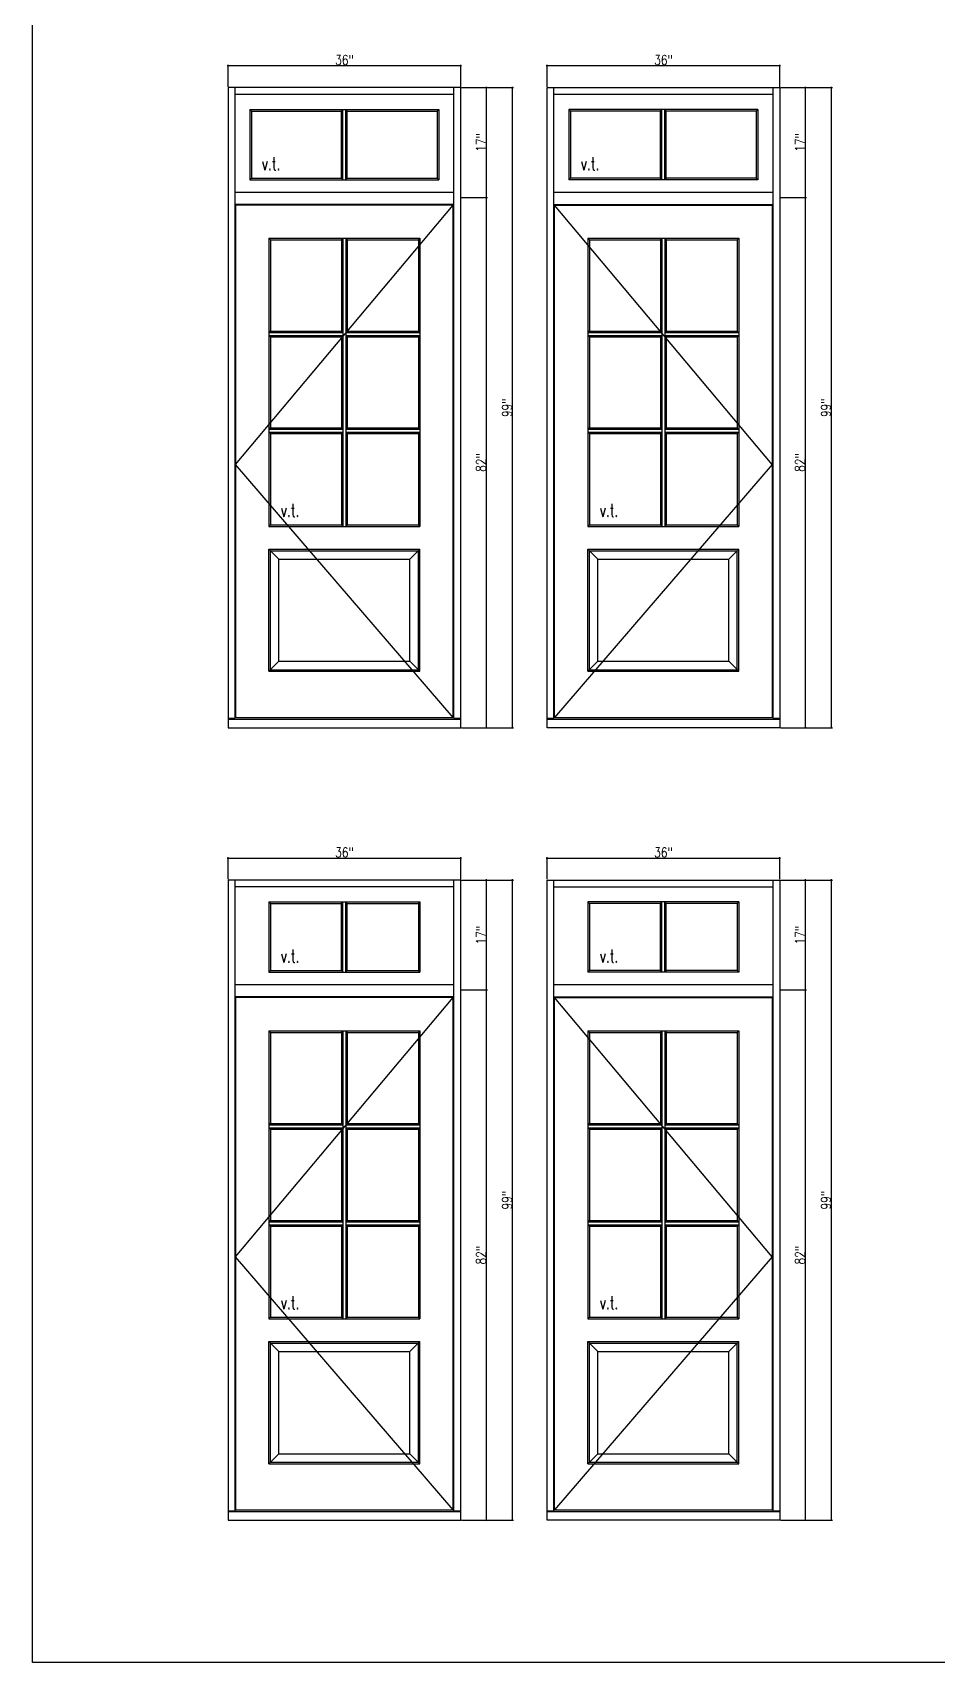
# Model space of a CAD drawing. Header units: inches. Extents: x 1985 to 11287, y 379 to 4336.
# Drawn here: x 7685.8 to 7825.8, y 3811.8 to 4063.9 of the extents above; entities that cross this region are included whole.
import ezdxf

# ---------------------------------------------------------------- set-up
doc = ezdxf.new("R2010")
doc.units = ezdxf.units.IN
doc.header["$MEASUREMENT"] = 0
doc.layers.get('0').update_dxf_attribs({"linetype": 'CONTINUOUS'})
doc.layers.get('Defpoints').update_dxf_attribs({"linetype": 'CONTINUOUS'})
for name, color, linetype in [('COTE1-1 99', 7, 'CONTINUOUS'), ('elevation 99', 7, 'CONTINUOUS'), ('opening side 99', 1, 'CONTINUOUS'), ('separation 99', 3, 'CONTINUOUS')]:
    doc.layers.add(name, color=color, linetype=linetype)
doc.styles.get("Standard").update_dxf_attribs({"font": 'txt.shx', "width": 0.8})
doc.dimstyles.new('Elevation', dxfattribs={"dimscale": 2, "dimtxt": 0.75, "dimasz": 0.0625, "dimexe": 0.0625, "dimexo": 0.0625, "dimgap": 0.0625, "dimtad": 1, "dimdec": 5, "dimzin": 0, "dimdsep": 46, "dimlunit": 5, "dimtxsty": 'Standard', "dimblk1": 'OBLIQUE', "dimblk2": 'OBLIQUE', "dimsah": 1, "dimcen": 2, "dimdle": 0.0625, "dimclrd": 1, "dimclre": 1, "dimadec": 1, "dimazin": 0, "dimtfac": 0.375, "dimtdec": 5, "dimtmove": 0, "dimatfit": 3, "dimldrblk": 'OBLIQUE', "dimfxl": 1, "dimfrac": 2, "dimtolj": 1, "dimtzin": 0, "dimarcsym": 0})

# ---------------------------------------------------------------- blocks, each defined once
blk = doc.blocks.new('_OBLIQUE')
at = {"color": 0, "linetype": 'ByBlock'}
blk.add_line((-0.5, -0.5), (0.5, 0.5), dxfattribs=at)
blk = doc.blocks.new('*D440')
at = {"layer": 'COTE1-1 99', "color": 1, "lineweight": -2, "transparency": 16777216}
for p, q in [((7765.24, 4058.8), (7801.49, 4058.8)), ((7765.37, 4055.52), (7765.37, 4058.92)), ((7801.37, 4055.52), (7801.37, 4058.92))]:
    blk.add_line(p, q, dxfattribs=at)
at = {"layer": 'Defpoints', "color": 0, "transparency": 16777216}
for p in [(7801.37, 4058.8), (7765.37, 4055.39), (7801.37, 4055.39)]:
    blk.add_point(p, dxfattribs=at)
at = {"layer": 'COTE1-1 99', "color": 1, "lineweight": -2, "transparency": 16777216, "xscale": 0.125, "yscale": 0.125, "zscale": 0.125, "rotation": 180}
blk.add_blockref('_OBLIQUE', (7765.37, 4058.8), dxfattribs=at)
at = {"layer": 'COTE1-1 99', "color": 1, "lineweight": -2, "transparency": 16777216, "xscale": 0.125, "yscale": 0.125, "zscale": 0.125}
blk.add_blockref('_OBLIQUE', (7801.37, 4058.8), dxfattribs=at)
at = {"layer": 'COTE1-1 99', "color": 0, "transparency": 16777216, "insert": (7783.37, 4059.67), "char_height": 1.5, "attachment_point": 5}
blk.add_mtext('\\A1;36"', dxfattribs=at)
blk = doc.blocks.new('*D441')
at = {"layer": 'COTE1-1 99', "color": 1, "lineweight": -2, "transparency": 16777216}
for p, q in [((7801.49, 4055.39), (7805.5, 4055.39)), ((7805.37, 4038.27), (7805.37, 4055.52)), ((7801.49, 4038.39), (7805.5, 4038.39))]:
    blk.add_line(p, q, dxfattribs=at)
at = {"layer": 'Defpoints', "color": 0, "transparency": 16777216}
for p in [(7801.37, 4055.39), (7805.37, 4055.39), (7801.37, 4038.39)]:
    blk.add_point(p, dxfattribs=at)
at = {"layer": 'COTE1-1 99', "color": 1, "lineweight": -2, "transparency": 16777216, "xscale": 0.125, "yscale": 0.125, "zscale": 0.125}
for p, rotation in [((7805.37, 4055.39), 90), ((7805.37, 4038.39), 270)]:
    blk.add_blockref('_OBLIQUE', p, dxfattribs=dict(at, rotation=rotation))
at = {"layer": 'COTE1-1 99', "color": 0, "transparency": 16777216, "insert": (7804.5, 4046.89), "char_height": 1.5, "attachment_point": 5, "rotation": 90}
blk.add_mtext('\\A1;17"', dxfattribs=at)
blk = doc.blocks.new('*D442')
at = {"layer": 'COTE1-1 99', "color": 1, "lineweight": -2, "transparency": 16777216}
for p, q in [((7805.37, 3956.27), (7805.37, 4038.52)), ((7801.49, 4038.39), (7805.5, 4038.39)), ((7801.49, 3956.39), (7805.5, 3956.39))]:
    blk.add_line(p, q, dxfattribs=at)
at = {"layer": 'Defpoints', "color": 0, "transparency": 16777216}
for p in [(7801.37, 4038.39), (7805.37, 4038.39), (7801.37, 3956.39)]:
    blk.add_point(p, dxfattribs=at)
at = {"layer": 'COTE1-1 99', "color": 1, "lineweight": -2, "transparency": 16777216, "xscale": 0.125, "yscale": 0.125, "zscale": 0.125}
for p, rotation in [((7805.37, 4038.39), 90), ((7805.37, 3956.39), 270)]:
    blk.add_blockref('_OBLIQUE', p, dxfattribs=dict(at, rotation=rotation))
at = {"layer": 'COTE1-1 99', "color": 0, "transparency": 16777216, "insert": (7804.5, 3997.39), "char_height": 1.5, "attachment_point": 5, "rotation": 90}
blk.add_mtext('\\A1;82"', dxfattribs=at)
blk = doc.blocks.new('*D427')
at = {"layer": 'COTE1-1 99', "color": 1, "lineweight": -2, "transparency": 16777216}
for p, q in [((7801.49, 4055.39), (7809.52, 4055.39)), ((7809.39, 3956.27), (7809.39, 4055.52)), ((7801.49, 3956.39), (7809.52, 3956.39))]:
    blk.add_line(p, q, dxfattribs=at)
at = {"layer": 'Defpoints', "color": 0, "transparency": 16777216}
for p in [(7801.37, 4055.39), (7809.39, 4055.39), (7801.37, 3956.39)]:
    blk.add_point(p, dxfattribs=at)
at = {"layer": 'COTE1-1 99', "color": 1, "lineweight": -2, "transparency": 16777216, "xscale": 0.125, "yscale": 0.125, "zscale": 0.125}
for p, rotation in [((7809.39, 4055.39), 90), ((7809.39, 3956.39), 270)]:
    blk.add_blockref('_OBLIQUE', p, dxfattribs=dict(at, rotation=rotation))
at = {"layer": 'COTE1-1 99', "color": 0, "transparency": 16777216, "insert": (7808.52, 4005.89), "char_height": 1.5, "attachment_point": 5, "rotation": 90}
blk.add_mtext('\\A1;99"', dxfattribs=at)
blk = doc.blocks.new('*D415')
at = {"layer": 'COTE1-1 99', "color": 1, "lineweight": -2, "transparency": 16777216}
for p, q in [((7715.88, 4058.8), (7752.13, 4058.8)), ((7716.01, 4055.52), (7716.01, 4058.92)), ((7752.01, 4055.52), (7752.01, 4058.92))]:
    blk.add_line(p, q, dxfattribs=at)
at = {"layer": 'Defpoints', "color": 0, "transparency": 16777216}
for p in [(7752.01, 4058.8), (7716.01, 4055.39), (7752.01, 4055.39)]:
    blk.add_point(p, dxfattribs=at)
at = {"layer": 'COTE1-1 99', "color": 1, "lineweight": -2, "transparency": 16777216, "xscale": 0.125, "yscale": 0.125, "zscale": 0.125, "rotation": 180}
blk.add_blockref('_OBLIQUE', (7716.01, 4058.8), dxfattribs=at)
at = {"layer": 'COTE1-1 99', "color": 1, "lineweight": -2, "transparency": 16777216, "xscale": 0.125, "yscale": 0.125, "zscale": 0.125}
blk.add_blockref('_OBLIQUE', (7752.01, 4058.8), dxfattribs=at)
at = {"layer": 'COTE1-1 99', "color": 0, "transparency": 16777216, "insert": (7734.01, 4059.67), "char_height": 1.5, "attachment_point": 5}
blk.add_mtext('\\A1;36"', dxfattribs=at)
blk = doc.blocks.new('*D416')
at = {"layer": 'COTE1-1 99', "color": 1, "lineweight": -2, "transparency": 16777216}
for p, q in [((7752.13, 4055.39), (7756.14, 4055.39)), ((7756.01, 4038.27), (7756.01, 4055.52)), ((7752.13, 4038.39), (7756.14, 4038.39))]:
    blk.add_line(p, q, dxfattribs=at)
at = {"layer": 'Defpoints', "color": 0, "transparency": 16777216}
for p in [(7752.01, 4055.39), (7756.01, 4055.39), (7752.01, 4038.39)]:
    blk.add_point(p, dxfattribs=at)
at = {"layer": 'COTE1-1 99', "color": 1, "lineweight": -2, "transparency": 16777216, "xscale": 0.125, "yscale": 0.125, "zscale": 0.125}
for p, rotation in [((7756.01, 4055.39), 90), ((7756.01, 4038.39), 270)]:
    blk.add_blockref('_OBLIQUE', p, dxfattribs=dict(at, rotation=rotation))
at = {"layer": 'COTE1-1 99', "color": 0, "transparency": 16777216, "insert": (7755.14, 4046.89), "char_height": 1.5, "attachment_point": 5, "rotation": 90}
blk.add_mtext('\\A1;17"', dxfattribs=at)
blk = doc.blocks.new('*D417')
at = {"layer": 'COTE1-1 99', "color": 1, "lineweight": -2, "transparency": 16777216}
for p, q in [((7756.01, 3956.27), (7756.01, 4038.52)), ((7752.13, 4038.39), (7756.14, 4038.39)), ((7752.13, 3956.39), (7756.14, 3956.39))]:
    blk.add_line(p, q, dxfattribs=at)
at = {"layer": 'Defpoints', "color": 0, "transparency": 16777216}
for p in [(7752.01, 4038.39), (7756.01, 4038.39), (7752.01, 3956.39)]:
    blk.add_point(p, dxfattribs=at)
at = {"layer": 'COTE1-1 99', "color": 1, "lineweight": -2, "transparency": 16777216, "xscale": 0.125, "yscale": 0.125, "zscale": 0.125}
for p, rotation in [((7756.01, 4038.39), 90), ((7756.01, 3956.39), 270)]:
    blk.add_blockref('_OBLIQUE', p, dxfattribs=dict(at, rotation=rotation))
at = {"layer": 'COTE1-1 99', "color": 0, "transparency": 16777216, "insert": (7755.14, 3997.39), "char_height": 1.5, "attachment_point": 5, "rotation": 90}
blk.add_mtext('\\A1;82"', dxfattribs=at)
blk = doc.blocks.new('*D418')
at = {"layer": 'COTE1-1 99', "color": 1, "lineweight": -2, "transparency": 16777216}
for p, q in [((7752.13, 4055.39), (7760.16, 4055.39)), ((7760.03, 3956.27), (7760.03, 4055.52)), ((7752.13, 3956.39), (7760.16, 3956.39))]:
    blk.add_line(p, q, dxfattribs=at)
at = {"layer": 'Defpoints', "color": 0, "transparency": 16777216}
for p in [(7752.01, 4055.39), (7760.03, 4055.39), (7752.01, 3956.39)]:
    blk.add_point(p, dxfattribs=at)
at = {"layer": 'COTE1-1 99', "color": 1, "lineweight": -2, "transparency": 16777216, "xscale": 0.125, "yscale": 0.125, "zscale": 0.125}
for p, rotation in [((7760.03, 4055.39), 90), ((7760.03, 3956.39), 270)]:
    blk.add_blockref('_OBLIQUE', p, dxfattribs=dict(at, rotation=rotation))
at = {"layer": 'COTE1-1 99', "color": 0, "transparency": 16777216, "insert": (7759.16, 4005.89), "char_height": 1.5, "attachment_point": 5, "rotation": 90}
blk.add_mtext('\\A1;99"', dxfattribs=at)
blk = doc.blocks.new('*D520')
at = {"layer": 'COTE1-1 99', "color": 1, "lineweight": -2, "transparency": 16777216}
for p, q in [((7765.24, 3936.23), (7801.49, 3936.23)), ((7765.37, 3932.95), (7765.37, 3936.35)), ((7801.37, 3932.95), (7801.37, 3936.35))]:
    blk.add_line(p, q, dxfattribs=at)
at = {"layer": 'Defpoints', "color": 0, "transparency": 16777216}
for p in [(7801.37, 3936.23), (7765.37, 3932.82), (7801.37, 3932.82)]:
    blk.add_point(p, dxfattribs=at)
at = {"layer": 'COTE1-1 99', "color": 1, "lineweight": -2, "transparency": 16777216, "xscale": 0.125, "yscale": 0.125, "zscale": 0.125, "rotation": 180}
blk.add_blockref('_OBLIQUE', (7765.37, 3936.23), dxfattribs=at)
at = {"layer": 'COTE1-1 99', "color": 1, "lineweight": -2, "transparency": 16777216, "xscale": 0.125, "yscale": 0.125, "zscale": 0.125}
blk.add_blockref('_OBLIQUE', (7801.37, 3936.23), dxfattribs=at)
at = {"layer": 'COTE1-1 99', "color": 0, "transparency": 16777216, "insert": (7783.37, 3937.1), "char_height": 1.5, "attachment_point": 5}
blk.add_mtext('\\A1;36"', dxfattribs=at)
blk = doc.blocks.new('*D521')
at = {"layer": 'COTE1-1 99', "color": 1, "lineweight": -2, "transparency": 16777216}
for p, q in [((7801.49, 3932.82), (7805.5, 3932.82)), ((7805.37, 3915.7), (7805.37, 3932.95)), ((7801.49, 3915.82), (7805.5, 3915.82))]:
    blk.add_line(p, q, dxfattribs=at)
at = {"layer": 'Defpoints', "color": 0, "transparency": 16777216}
for p in [(7801.37, 3932.82), (7805.37, 3932.82), (7801.37, 3915.82)]:
    blk.add_point(p, dxfattribs=at)
at = {"layer": 'COTE1-1 99', "color": 1, "lineweight": -2, "transparency": 16777216, "xscale": 0.125, "yscale": 0.125, "zscale": 0.125}
for p, rotation in [((7805.37, 3932.82), 90), ((7805.37, 3915.82), 270)]:
    blk.add_blockref('_OBLIQUE', p, dxfattribs=dict(at, rotation=rotation))
at = {"layer": 'COTE1-1 99', "color": 0, "transparency": 16777216, "insert": (7804.5, 3924.32), "char_height": 1.5, "attachment_point": 5, "rotation": 90}
blk.add_mtext('\\A1;17"', dxfattribs=at)
blk = doc.blocks.new('*D522')
at = {"layer": 'COTE1-1 99', "color": 1, "lineweight": -2, "transparency": 16777216}
for p, q in [((7801.49, 3915.82), (7805.5, 3915.82)), ((7805.37, 3833.7), (7805.37, 3915.95)), ((7801.49, 3833.82), (7805.5, 3833.82))]:
    blk.add_line(p, q, dxfattribs=at)
at = {"layer": 'Defpoints', "color": 0, "transparency": 16777216}
for p in [(7801.37, 3915.82), (7805.37, 3915.82), (7801.37, 3833.82)]:
    blk.add_point(p, dxfattribs=at)
at = {"layer": 'COTE1-1 99', "color": 1, "lineweight": -2, "transparency": 16777216, "xscale": 0.125, "yscale": 0.125, "zscale": 0.125}
for p, rotation in [((7805.37, 3915.82), 90), ((7805.37, 3833.82), 270)]:
    blk.add_blockref('_OBLIQUE', p, dxfattribs=dict(at, rotation=rotation))
at = {"layer": 'COTE1-1 99', "color": 0, "transparency": 16777216, "insert": (7804.5, 3874.82), "char_height": 1.5, "attachment_point": 5, "rotation": 90}
blk.add_mtext('\\A1;82"', dxfattribs=at)
blk = doc.blocks.new('*D507')
at = {"layer": 'COTE1-1 99', "color": 1, "lineweight": -2, "transparency": 16777216}
for p, q in [((7801.49, 3932.82), (7809.52, 3932.82)), ((7809.39, 3833.7), (7809.39, 3932.95)), ((7801.49, 3833.82), (7809.52, 3833.82))]:
    blk.add_line(p, q, dxfattribs=at)
at = {"layer": 'Defpoints', "color": 0, "transparency": 16777216}
for p in [(7801.37, 3932.82), (7809.39, 3932.82), (7801.37, 3833.82)]:
    blk.add_point(p, dxfattribs=at)
at = {"layer": 'COTE1-1 99', "color": 1, "lineweight": -2, "transparency": 16777216, "xscale": 0.125, "yscale": 0.125, "zscale": 0.125}
for p, rotation in [((7809.39, 3932.82), 90), ((7809.39, 3833.82), 270)]:
    blk.add_blockref('_OBLIQUE', p, dxfattribs=dict(at, rotation=rotation))
at = {"layer": 'COTE1-1 99', "color": 0, "transparency": 16777216, "insert": (7808.52, 3883.32), "char_height": 1.5, "attachment_point": 5, "rotation": 90}
blk.add_mtext('\\A1;99"', dxfattribs=at)
blk = doc.blocks.new('*D495')
at = {"layer": 'COTE1-1 99', "color": 1, "lineweight": -2, "transparency": 16777216}
for p, q in [((7715.88, 3936.23), (7752.13, 3936.23)), ((7716.01, 3932.95), (7716.01, 3936.35)), ((7752.01, 3932.95), (7752.01, 3936.35))]:
    blk.add_line(p, q, dxfattribs=at)
at = {"layer": 'Defpoints', "color": 0, "transparency": 16777216}
for p in [(7752.01, 3936.23), (7716.01, 3932.82), (7752.01, 3932.82)]:
    blk.add_point(p, dxfattribs=at)
at = {"layer": 'COTE1-1 99', "color": 1, "lineweight": -2, "transparency": 16777216, "xscale": 0.125, "yscale": 0.125, "zscale": 0.125, "rotation": 180}
blk.add_blockref('_OBLIQUE', (7716.01, 3936.23), dxfattribs=at)
at = {"layer": 'COTE1-1 99', "color": 1, "lineweight": -2, "transparency": 16777216, "xscale": 0.125, "yscale": 0.125, "zscale": 0.125}
blk.add_blockref('_OBLIQUE', (7752.01, 3936.23), dxfattribs=at)
at = {"layer": 'COTE1-1 99', "color": 0, "transparency": 16777216, "insert": (7734.01, 3937.1), "char_height": 1.5, "attachment_point": 5}
blk.add_mtext('\\A1;36"', dxfattribs=at)
blk = doc.blocks.new('*D496')
at = {"layer": 'COTE1-1 99', "color": 1, "lineweight": -2, "transparency": 16777216}
for p, q in [((7752.13, 3932.82), (7756.14, 3932.82)), ((7756.01, 3915.7), (7756.01, 3932.95)), ((7752.13, 3915.82), (7756.14, 3915.82))]:
    blk.add_line(p, q, dxfattribs=at)
at = {"layer": 'Defpoints', "color": 0, "transparency": 16777216}
for p in [(7752.01, 3932.82), (7756.01, 3932.82), (7752.01, 3915.82)]:
    blk.add_point(p, dxfattribs=at)
at = {"layer": 'COTE1-1 99', "color": 1, "lineweight": -2, "transparency": 16777216, "xscale": 0.125, "yscale": 0.125, "zscale": 0.125}
for p, rotation in [((7756.01, 3932.82), 90), ((7756.01, 3915.82), 270)]:
    blk.add_blockref('_OBLIQUE', p, dxfattribs=dict(at, rotation=rotation))
at = {"layer": 'COTE1-1 99', "color": 0, "transparency": 16777216, "insert": (7755.14, 3924.32), "char_height": 1.5, "attachment_point": 5, "rotation": 90}
blk.add_mtext('\\A1;17"', dxfattribs=at)
blk = doc.blocks.new('*D497')
at = {"layer": 'COTE1-1 99', "color": 1, "lineweight": -2, "transparency": 16777216}
for p, q in [((7752.13, 3915.82), (7756.14, 3915.82)), ((7756.01, 3833.7), (7756.01, 3915.95)), ((7752.13, 3833.82), (7756.14, 3833.82))]:
    blk.add_line(p, q, dxfattribs=at)
at = {"layer": 'Defpoints', "color": 0, "transparency": 16777216}
for p in [(7752.01, 3915.82), (7756.01, 3915.82), (7752.01, 3833.82)]:
    blk.add_point(p, dxfattribs=at)
at = {"layer": 'COTE1-1 99', "color": 1, "lineweight": -2, "transparency": 16777216, "xscale": 0.125, "yscale": 0.125, "zscale": 0.125}
for p, rotation in [((7756.01, 3915.82), 90), ((7756.01, 3833.82), 270)]:
    blk.add_blockref('_OBLIQUE', p, dxfattribs=dict(at, rotation=rotation))
at = {"layer": 'COTE1-1 99', "color": 0, "transparency": 16777216, "insert": (7755.14, 3874.82), "char_height": 1.5, "attachment_point": 5, "rotation": 90}
blk.add_mtext('\\A1;82"', dxfattribs=at)
blk = doc.blocks.new('*D498')
at = {"layer": 'COTE1-1 99', "color": 1, "lineweight": -2, "transparency": 16777216}
for p, q in [((7752.13, 3932.82), (7760.16, 3932.82)), ((7760.03, 3833.7), (7760.03, 3932.95)), ((7752.13, 3833.82), (7760.16, 3833.82))]:
    blk.add_line(p, q, dxfattribs=at)
at = {"layer": 'Defpoints', "color": 0, "transparency": 16777216}
for p in [(7752.01, 3932.82), (7760.03, 3932.82), (7752.01, 3833.82)]:
    blk.add_point(p, dxfattribs=at)
at = {"layer": 'COTE1-1 99', "color": 1, "lineweight": -2, "transparency": 16777216, "xscale": 0.125, "yscale": 0.125, "zscale": 0.125}
for p, rotation in [((7760.03, 3932.82), 90), ((7760.03, 3833.82), 270)]:
    blk.add_blockref('_OBLIQUE', p, dxfattribs=dict(at, rotation=rotation))
at = {"layer": 'COTE1-1 99', "color": 0, "transparency": 16777216, "insert": (7759.16, 3883.32), "char_height": 1.5, "attachment_point": 5, "rotation": 90}
blk.add_mtext('\\A1;99"', dxfattribs=at)

msp = doc.modelspace()

# ---------------------------------------------------------------- linework, layer by layer
at = {"layer": 'elevation 99'}
for p, q in [((7716.009032, 4055.391934), (7716.009032, 3956.391934)), ((7752.009032, 4055.391934), (7716.009032, 4055.391934)), ((7717.071532, 4055.391934), (7717.071532, 3957.851463)), ((7750.946532, 4054.329434), (7717.071532, 4054.329434)), ((7750.946532, 3957.851463), (7750.946532, 4055.391934)), ((7752.009032, 3956.391934), (7752.009032, 4055.391934)), ((7765.367789, 3956.391934), (7765.367789, 4055.391934)), ((7765.367789, 4055.391934), (7801.367789, 4055.391934)), ((7766.430289, 3957.851463), (7766.430289, 4055.391934)), ((7800.305289, 4054.329434), (7766.430289, 4054.329434)), ((7800.305289, 4055.391934), (7800.305289, 3957.851463)), ((7801.367789, 4055.391934), (7801.367789, 3956.391934)), ((7719.392919, 4052.007983), (7730.645945, 4052.007983)), ((7719.392919, 4052.007983), (7719.392919, 4041.150858)), ((7719.633991, 4051.766912), (7719.392919, 4052.007983)), ((7719.633991, 4051.766912), (7733.571582, 4051.766912)), ((7719.633991, 4051.766912), (7719.633991, 4041.391929)), ((7730.645945, 4052.007983), (7737.767919, 4052.007983)), ((7733.571582, 4051.766912), (7733.775782, 4052.007983)), ((7733.571582, 4041.391929), (7733.571582, 4051.766912)), ((7733.775782, 4041.150858), (7733.775782, 4052.007983)), ((7734.446582, 4051.766912), (7734.242382, 4052.007983)), ((7734.242382, 4041.150858), (7734.242382, 4052.007983)), ((7734.446582, 4051.766912), (7738.008991, 4051.766912)), ((7734.446582, 4041.391929), (7734.446582, 4051.766912)), ((7737.767919, 4052.007983), (7748.625145, 4052.007983)), ((7738.008991, 4051.766912), (7748.384074, 4051.766912)), ((7748.384074, 4051.766912), (7748.625145, 4052.007983)), ((7748.384074, 4051.766912), (7748.384074, 4041.391929)), ((7748.625145, 4052.007983), (7748.625145, 4041.150858)), ((7768.992748, 4051.766912), (7768.751676, 4052.007983)), ((7779.608902, 4052.007983), (7768.751676, 4052.007983)), ((7768.751676, 4052.007983), (7768.751676, 4041.150858)), ((7779.367831, 4051.766912), (7768.992748, 4051.766912)), ((7768.992748, 4051.766912), (7768.992748, 4041.391929)), ((7782.930239, 4051.766912), (7779.367831, 4051.766912)), ((7786.730876, 4052.007983), (7779.608902, 4052.007983)), ((7782.930239, 4051.766912), (7783.134439, 4052.007983)), ((7782.930239, 4041.391929), (7782.930239, 4051.766912)), ((7783.134439, 4041.150858), (7783.134439, 4052.007983)), ((7783.601039, 4041.150858), (7783.601039, 4052.007983)), ((7783.805239, 4051.766912), (7783.601039, 4052.007983)), ((7797.742831, 4051.766912), (7783.805239, 4051.766912)), ((7783.805239, 4041.391929), (7783.805239, 4051.766912)), ((7797.983902, 4052.007983), (7786.730876, 4052.007983)), ((7797.742831, 4051.766912), (7797.983902, 4052.007983)), ((7797.742831, 4051.766912), (7797.742831, 4041.391929)), ((7797.983902, 4052.007983), (7797.983902, 4041.150858)), ((7719.633991, 4041.391929), (7719.392919, 4041.150858)), ((7719.392919, 4041.150858), (7730.645945, 4041.150858)), ((7719.633991, 4041.391929), (7733.571582, 4041.391929)), ((7730.645945, 4041.150858), (7737.767919, 4041.150858)), ((7733.571582, 4041.391929), (7733.775782, 4041.150858)), ((7734.242382, 4041.150858), (7734.446582, 4041.391929)), ((7734.446582, 4041.391929), (7738.008991, 4041.391929)), ((7737.767919, 4041.150858), (7748.625145, 4041.150858)), ((7738.008991, 4041.391929), (7748.384074, 4041.391929)), ((7748.384074, 4041.391929), (7748.625145, 4041.150858)), ((7768.992748, 4041.391929), (7768.751676, 4041.150858)), ((7779.608902, 4041.150858), (7768.751676, 4041.150858)), ((7779.367831, 4041.391929), (7768.992748, 4041.391929)), ((7782.930239, 4041.391929), (7779.367831, 4041.391929)), ((7786.730876, 4041.150858), (7779.608902, 4041.150858)), ((7783.134439, 4041.150858), (7782.930239, 4041.391929)), ((7783.805239, 4041.391929), (7783.601039, 4041.150858)), ((7797.742831, 4041.391929), (7783.805239, 4041.391929)), ((7797.983902, 4041.150858), (7786.730876, 4041.150858)), ((7797.742831, 4041.391929), (7797.983902, 4041.150858)), ((7717.071532, 4039.226471), (7750.946532, 4039.226471)), ((7766.430289, 4039.226471), (7800.305289, 4039.226471)), ((7750.946532, 4037.329434), (7717.071532, 4037.329434)), ((7717.165282, 4037.235684), (7717.165282, 3957.982405)), ((7750.852782, 4037.235684), (7717.165282, 4037.235684)), ((7750.852782, 3957.982405), (7750.852782, 4037.235684)), ((7766.430289, 4037.329434), (7800.305289, 4037.329434)), ((7766.524039, 3957.982405), (7766.524039, 4037.235684)), ((7766.524039, 4037.235684), (7800.211539, 4037.235684)), ((7800.211539, 4037.235684), (7800.211539, 3957.982405)), ((7722.571517, 4031.829385), (7722.330446, 4032.097257)), ((7722.330446, 4032.097257), (7745.687619, 4032.097257)), ((7722.330446, 4032.097257), (7722.330446, 3987.530262)), ((7722.571517, 4031.829385), (7733.571532, 4031.829385)), ((7722.571517, 4031.829385), (7722.571517, 4017.725885)), ((7733.571532, 4031.829385), (7733.775732, 4032.097257)), ((7733.571532, 4031.829385), (7733.571532, 4017.725885)), ((7733.775732, 4032.097257), (7733.775732, 3987.530262)), ((7734.242332, 4032.097257), (7734.446532, 4031.829385)), ((7734.242332, 4032.097257), (7734.242332, 3987.530262)), ((7734.446532, 4031.829385), (7745.446547, 4031.829385)), ((7734.446532, 4031.829385), (7734.446532, 4017.725885)), ((7745.446547, 4031.829385), (7745.687619, 4032.097257)), ((7745.446547, 4031.829385), (7745.446547, 4017.725885)), ((7745.687619, 4032.097257), (7745.687619, 3987.530262)), ((7771.930274, 4031.829385), (7771.689203, 4032.097257)), ((7771.689203, 4032.097257), (7795.046376, 4032.097257)), ((7771.689203, 4032.097257), (7771.689203, 3987.530262)), ((7771.930274, 4031.829385), (7782.930289, 4031.829385)), ((7771.930274, 4031.829385), (7771.930274, 4017.725885)), ((7782.930289, 4031.829385), (7783.134489, 4032.097257)), ((7782.930289, 4031.829385), (7782.930289, 4017.725885)), ((7783.134489, 4032.097257), (7783.134489, 3987.530262)), ((7783.601089, 4032.097257), (7783.805289, 4031.829385)), ((7783.601089, 4032.097257), (7783.601089, 3987.530262)), ((7783.805289, 4031.829385), (7794.805304, 4031.829385)), ((7783.805289, 4031.829385), (7783.805289, 4017.725885)), ((7794.805304, 4031.829385), (7795.046376, 4032.097257)), ((7794.805304, 4031.829385), (7794.805304, 4017.725885)), ((7795.046376, 4032.097257), (7795.046376, 3987.530262)), ((7722.571517, 4017.725885), (7722.330446, 4017.521685)), ((7722.330446, 4017.521685), (7733.775732, 4017.521685)), ((7722.571517, 4016.850885), (7722.330446, 4017.055085)), ((7722.330446, 4017.055085), (7733.775732, 4017.055085)), ((7722.571517, 4017.725885), (7733.571532, 4017.725885)), ((7722.571517, 4016.850885), (7722.571517, 4002.747385)), ((7722.571517, 4016.850885), (7733.571532, 4016.850885)), ((7733.571532, 4017.725885), (7733.775732, 4017.521685)), ((7733.571532, 4016.850885), (7733.775732, 4017.055085)), ((7733.571532, 4016.850885), (7733.571532, 4002.747385)), ((7734.446532, 4017.725885), (7734.242332, 4017.521685)), ((7734.242332, 4017.521685), (7745.687619, 4017.521685)), ((7734.242332, 4017.055085), (7745.687619, 4017.055085)), ((7734.446532, 4016.850885), (7734.242332, 4017.055085)), ((7734.446532, 4017.725885), (7745.446547, 4017.725885)), ((7734.446532, 4016.850885), (7734.446532, 4002.747385)), ((7734.446532, 4016.850885), (7745.446547, 4016.850885)), ((7745.446547, 4017.725885), (7745.687619, 4017.521685)), ((7745.446547, 4016.850885), (7745.687619, 4017.055085)), ((7745.446547, 4016.850885), (7745.446547, 4002.747385)), ((7771.930274, 4017.725885), (7771.689203, 4017.521685)), ((7771.689203, 4017.521685), (7783.134489, 4017.521685)), ((7771.930274, 4016.850885), (7771.689203, 4017.055085)), ((7771.689203, 4017.055085), (7783.134489, 4017.055085)), ((7771.930274, 4017.725885), (7782.930289, 4017.725885)), ((7771.930274, 4016.850885), (7771.930274, 4002.747385)), ((7771.930274, 4016.850885), (7782.930289, 4016.850885)), ((7782.930289, 4017.725885), (7783.134489, 4017.521685)), ((7782.930289, 4016.850885), (7783.134489, 4017.055085)), ((7782.930289, 4016.850885), (7782.930289, 4002.747385)), ((7783.805289, 4017.725885), (7783.601089, 4017.521685)), ((7783.601089, 4017.521685), (7795.046376, 4017.521685)), ((7783.601089, 4017.055085), (7795.046376, 4017.055085)), ((7783.805289, 4016.850885), (7783.601089, 4017.055085)), ((7783.805289, 4017.725885), (7794.805304, 4017.725885)), ((7783.805289, 4016.850885), (7783.805289, 4002.747385)), ((7783.805289, 4016.850885), (7794.805304, 4016.850885)), ((7794.805304, 4017.725885), (7795.046376, 4017.521685)), ((7794.805304, 4016.850885), (7795.046376, 4017.055085)), ((7794.805304, 4016.850885), (7794.805304, 4002.747385)), ((7722.571517, 4002.747385), (7722.330446, 4002.543185)), ((7722.330446, 4002.543185), (7733.775732, 4002.543185)), ((7722.330446, 4002.081034), (7733.775732, 4002.081034)), ((7722.571517, 4002.747385), (7733.571532, 4002.747385)), ((7722.571517, 4001.876834), (7722.571517, 3987.771334)), ((7722.571517, 4001.876834), (7733.571532, 4001.876834)), ((7733.571532, 4001.876834), (7733.571532, 3987.771334)), ((7734.242332, 4002.543185), (7745.687619, 4002.543185)), ((7734.242332, 4002.081034), (7745.687619, 4002.081034)), ((7734.446532, 4002.747385), (7745.446547, 4002.747385)), ((7734.446532, 4001.876834), (7745.446547, 4001.876834)), ((7734.446532, 4001.876834), (7734.446532, 3987.771334)), ((7745.446547, 4002.747385), (7745.687619, 4002.543185)), ((7745.446547, 4001.876834), (7745.687619, 4002.081034)), ((7745.446547, 4001.876834), (7745.446547, 3987.771334)), ((7771.930274, 4002.747385), (7771.689203, 4002.543185)), ((7771.689203, 4002.543185), (7783.134489, 4002.543185)), ((7771.689203, 4002.081034), (7783.134489, 4002.081034)), ((7771.930274, 4002.747385), (7782.930289, 4002.747385)), ((7771.930274, 4001.876834), (7771.930274, 3987.771334)), ((7771.930274, 4001.876834), (7782.930289, 4001.876834)), ((7782.930289, 4001.876834), (7782.930289, 3987.771334)), ((7783.601089, 4002.543185), (7795.046376, 4002.543185)), ((7783.601089, 4002.081034), (7795.046376, 4002.081034)), ((7783.805289, 4002.747385), (7794.805304, 4002.747385)), ((7783.805289, 4001.876834), (7794.805304, 4001.876834)), ((7783.805289, 4001.876834), (7783.805289, 3987.771334)), ((7794.805304, 4002.747385), (7795.046376, 4002.543185)), ((7794.805304, 4001.876834), (7795.046376, 4002.081034)), ((7794.805304, 4001.876834), (7794.805304, 3987.771334)), ((7722.330446, 3987.530262), (7722.571517, 3987.771334)), ((7722.330446, 3987.530262), (7745.687619, 3987.530262)), ((7722.571517, 3987.771334), (7733.571532, 3987.771334)), ((7733.571532, 3987.771334), (7733.775732, 3987.530262)), ((7734.446532, 3987.771334), (7734.242332, 3987.530262)), ((7734.446532, 3987.771334), (7745.446547, 3987.771334)), ((7745.687619, 3987.530262), (7745.446547, 3987.771334)), ((7771.689203, 3987.530262), (7771.930274, 3987.771334)), ((7771.689203, 3987.530262), (7795.046376, 3987.530262)), ((7771.930274, 3987.771334), (7782.930289, 3987.771334)), ((7782.930289, 3987.771334), (7783.134489, 3987.530262)), ((7783.805289, 3987.771334), (7783.601089, 3987.530262)), ((7783.805289, 3987.771334), (7794.805304, 3987.771334)), ((7795.046376, 3987.530262), (7794.805304, 3987.771334)), ((7722.330387, 3984.012405), (7745.687663, 3984.012405)), ((7722.330387, 3965.110348), (7722.330387, 3984.012405)), ((7723.883958, 3982.458784), (7722.330387, 3984.012405)), ((7722.571458, 3983.771284), (7745.446591, 3983.771284)), ((7722.571458, 3965.351419), (7722.571458, 3983.771284)), ((7745.687663, 3984.012405), (7744.134091, 3982.458784)), ((7745.446591, 3965.351419), (7745.446591, 3983.771284)), ((7745.687663, 3965.110348), (7745.687663, 3984.012405)), ((7771.689144, 3984.012405), (7795.04642, 3984.012405)), ((7771.689144, 3965.110348), (7771.689144, 3984.012405)), ((7773.242715, 3982.458784), (7771.689144, 3984.012405)), ((7771.930215, 3983.771284), (7794.805348, 3983.771284)), ((7771.930215, 3965.351419), (7771.930215, 3983.771284)), ((7795.04642, 3984.012405), (7793.492848, 3982.458784)), ((7794.805348, 3965.351419), (7794.805348, 3983.771284)), ((7795.04642, 3965.110348), (7795.04642, 3984.012405)), ((7723.883958, 3982.458784), (7744.134091, 3982.458784)), ((7723.883958, 3966.663919), (7723.883958, 3982.458784)), ((7744.134091, 3966.663919), (7744.134091, 3982.458784)), ((7773.242715, 3982.458784), (7793.492848, 3982.458784)), ((7773.242715, 3966.663919), (7773.242715, 3982.458784)), ((7793.492848, 3966.663919), (7793.492848, 3982.458784)), ((7722.330387, 3965.110348), (7723.883958, 3966.663919)), ((7723.883958, 3966.663919), (7744.134091, 3966.663919)), ((7745.687663, 3965.110348), (7744.134091, 3966.663919)), ((7771.689144, 3965.110348), (7773.242715, 3966.663919)), ((7773.242715, 3966.663919), (7793.492848, 3966.663919)), ((7795.04642, 3965.110348), (7793.492848, 3966.663919)), ((7722.330387, 3965.110348), (7745.687663, 3965.110348)), ((7722.571458, 3965.351419), (7745.446591, 3965.351419)), ((7771.689144, 3965.110348), (7795.04642, 3965.110348)), ((7771.930215, 3965.351419), (7794.805348, 3965.351419)), ((7716.009032, 3957.851463), (7717.071532, 3957.851463)), ((7717.165282, 3957.982405), (7750.852782, 3957.982405)), ((7750.946532, 3957.851463), (7752.009032, 3957.851463)), ((7765.367789, 3957.851463), (7766.430289, 3957.851463)), ((7766.524039, 3957.982405), (7800.211539, 3957.982405)), ((7800.305289, 3957.851463), (7801.367789, 3957.851463)), ((7716.009032, 3957.735634), (7752.009032, 3957.735634)), ((7716.009032, 3956.391934), (7752.009032, 3956.391934)), ((7716.009032, 3956.391934), (7750.384032, 3956.391934)), ((7716.009032, 3956.391934), (7743.884032, 3956.391934)), ((7716.009032, 3956.391934), (7752.009032, 3956.391934)), ((7716.009032, 3956.391934), (7750.384032, 3956.391934)), ((7716.009032, 3956.391934), (7743.884032, 3956.391934)), ((7716.009032, 3956.391934), (7752.009032, 3956.391934)), ((7716.009032, 3956.391934), (7750.384032, 3956.391934)), ((7716.009032, 3956.391934), (7743.884032, 3956.391934)), ((7716.009032, 3956.391934), (7752.009032, 3956.391934)), ((7716.009032, 3956.391934), (7750.384032, 3956.391934)), ((7716.009032, 3956.391934), (7743.884032, 3956.391934)), ((7765.367789, 3957.735634), (7801.367789, 3957.735634)), ((7801.367789, 3956.391934), (7765.367789, 3956.391934)), ((7801.367789, 3956.391934), (7765.367789, 3956.391934)), ((7801.367789, 3956.391934), (7765.367789, 3956.391934)), ((7801.367789, 3956.391934), (7766.992789, 3956.391934)), ((7801.367789, 3956.391934), (7766.992789, 3956.391934)), ((7801.367789, 3956.391934), (7766.992789, 3956.391934)), ((7801.367789, 3956.391934), (7773.492789, 3956.391934)), ((7801.367789, 3956.391934), (7773.492789, 3956.391934)), ((7801.367789, 3956.391934), (7773.492789, 3956.391934)), ((7716.009032, 3932.821778), (7716.009032, 3833.821778)), ((7752.009032, 3932.821778), (7716.009032, 3932.821778)), ((7717.071532, 3932.821778), (7717.071532, 3835.281307)), ((7750.946532, 3835.281307), (7750.946532, 3932.821778)), ((7752.009032, 3833.821778), (7752.009032, 3932.821778)), ((7765.367789, 3833.821778), (7765.367789, 3932.821778)), ((7765.367789, 3932.821778), (7801.367789, 3932.821778)), ((7766.430289, 3835.281307), (7766.430289, 3932.821778)), ((7800.305289, 3932.821778), (7800.305289, 3835.281307)), ((7801.367789, 3932.821778), (7801.367789, 3833.821778)), ((7750.946532, 3931.759278), (7717.071532, 3931.759278)), ((7766.430289, 3931.759278), (7800.305289, 3931.759278)), ((7722.331346, 3929.437827), (7722.331346, 3918.580702)), ((7722.331346, 3929.437827), (7745.686719, 3929.437827)), ((7722.331346, 3929.437827), (7722.572417, 3929.196756)), ((7722.572417, 3929.196756), (7722.572417, 3918.821773)), ((7722.572417, 3929.196756), (7733.571532, 3929.196756)), ((7733.571532, 3929.196756), (7733.775732, 3929.437827)), ((7733.571532, 3918.821773), (7733.571532, 3929.196756)), ((7733.775732, 3918.580702), (7733.775732, 3929.437827)), ((7734.242332, 3918.580702), (7734.242332, 3929.437827)), ((7734.446532, 3929.196756), (7734.242332, 3929.437827)), ((7734.446532, 3918.821773), (7734.446532, 3929.196756)), ((7734.446532, 3929.196756), (7745.445647, 3929.196756)), ((7745.445647, 3929.196756), (7745.686719, 3929.437827)), ((7745.445647, 3929.196756), (7745.445647, 3918.821773)), ((7745.686719, 3929.437827), (7745.686719, 3918.580702)), ((7795.045476, 3929.437827), (7771.690103, 3929.437827)), ((7771.690103, 3929.437827), (7771.690103, 3918.580702)), ((7771.690103, 3929.437827), (7771.931174, 3929.196756)), ((7782.930289, 3929.196756), (7771.931174, 3929.196756)), ((7771.931174, 3929.196756), (7771.931174, 3918.821773)), ((7782.930289, 3929.196756), (7783.134489, 3929.437827)), ((7782.930289, 3918.821773), (7782.930289, 3929.196756)), ((7783.134489, 3918.580702), (7783.134489, 3929.437827)), ((7783.805289, 3929.196756), (7783.601089, 3929.437827)), ((7783.601089, 3918.580702), (7783.601089, 3929.437827)), ((7783.805289, 3918.821773), (7783.805289, 3929.196756)), ((7794.804404, 3929.196756), (7783.805289, 3929.196756)), ((7794.804404, 3929.196756), (7795.045476, 3929.437827)), ((7794.804404, 3929.196756), (7794.804404, 3918.821773)), ((7795.045476, 3929.437827), (7795.045476, 3918.580702)), ((7722.331346, 3918.580702), (7722.572417, 3918.821773)), ((7722.331346, 3918.580702), (7745.686719, 3918.580702)), ((7722.56594, 3918.821773), (7733.571532, 3918.821773)), ((7733.571532, 3918.821773), (7733.775732, 3918.580702)), ((7734.242332, 3918.580702), (7734.446532, 3918.821773)), ((7734.446532, 3918.821773), (7745.445647, 3918.821773)), ((7745.686719, 3918.580702), (7745.445647, 3918.821773)), ((7771.690103, 3918.580702), (7771.931174, 3918.821773)), ((7795.045476, 3918.580702), (7771.690103, 3918.580702)), ((7782.930289, 3918.821773), (7771.931174, 3918.821773)), ((7783.134489, 3918.580702), (7782.930289, 3918.821773)), ((7783.805289, 3918.821773), (7783.601089, 3918.580702)), ((7794.810881, 3918.821773), (7783.805289, 3918.821773)), ((7795.045476, 3918.580702), (7794.804404, 3918.821773)), ((7717.071532, 3916.656315), (7750.946532, 3916.656315)), ((7766.430289, 3916.656315), (7800.305289, 3916.656315)), ((7750.946532, 3914.759278), (7717.071532, 3914.759278)), ((7717.165282, 3914.665528), (7717.165282, 3835.412249)), ((7750.852782, 3914.665528), (7717.165282, 3914.665528)), ((7750.852782, 3835.412249), (7750.852782, 3914.665528)), ((7766.430289, 3914.759278), (7800.305289, 3914.759278)), ((7766.524039, 3835.412249), (7766.524039, 3914.665528)), ((7766.524039, 3914.665528), (7800.211539, 3914.665528)), ((7800.211539, 3914.665528), (7800.211539, 3835.412249)), ((7722.571517, 3909.259229), (7722.330446, 3909.527101)), ((7722.330446, 3909.527101), (7745.687619, 3909.527101)), ((7722.330446, 3909.527101), (7722.330446, 3864.960106)), ((7722.571517, 3909.259229), (7733.571532, 3909.259229)), ((7722.571517, 3909.259229), (7722.571517, 3895.155729)), ((7733.571532, 3909.259229), (7733.775732, 3909.527101)), ((7733.571532, 3909.259229), (7733.571532, 3895.155729)), ((7733.775732, 3909.527101), (7733.775732, 3864.960106)), ((7734.242332, 3909.527101), (7734.446532, 3909.259229)), ((7734.242332, 3909.527101), (7734.242332, 3864.960106)), ((7734.446532, 3909.259229), (7745.446547, 3909.259229)), ((7734.446532, 3909.259229), (7734.446532, 3895.155729)), ((7745.446547, 3909.259229), (7745.687619, 3909.527101)), ((7745.446547, 3909.259229), (7745.446547, 3895.155729)), ((7745.687619, 3909.527101), (7745.687619, 3864.960106)), ((7771.930274, 3909.259229), (7771.689203, 3909.527101)), ((7771.689203, 3909.527101), (7795.046376, 3909.527101)), ((7771.689203, 3909.527101), (7771.689203, 3864.960106)), ((7771.930274, 3909.259229), (7782.930289, 3909.259229)), ((7771.930274, 3909.259229), (7771.930274, 3895.155729)), ((7782.930289, 3909.259229), (7783.134489, 3909.527101)), ((7782.930289, 3909.259229), (7782.930289, 3895.155729)), ((7783.134489, 3909.527101), (7783.134489, 3864.960106)), ((7783.601089, 3909.527101), (7783.805289, 3909.259229)), ((7783.601089, 3909.527101), (7783.601089, 3864.960106)), ((7783.805289, 3909.259229), (7794.805304, 3909.259229)), ((7783.805289, 3909.259229), (7783.805289, 3895.155729)), ((7794.805304, 3909.259229), (7795.046376, 3909.527101)), ((7794.805304, 3909.259229), (7794.805304, 3895.155729)), ((7795.046376, 3909.527101), (7795.046376, 3864.960106)), ((7722.571517, 3895.155729), (7722.330446, 3894.951529)), ((7722.330446, 3894.951529), (7733.775732, 3894.951529)), ((7722.571517, 3895.155729), (7733.571532, 3895.155729)), ((7733.571532, 3895.155729), (7733.775732, 3894.951529)), ((7734.446532, 3895.155729), (7734.242332, 3894.951529)), ((7734.242332, 3894.951529), (7745.687619, 3894.951529)), ((7734.446532, 3895.155729), (7745.446547, 3895.155729)), ((7745.446547, 3895.155729), (7745.687619, 3894.951529)), ((7771.930274, 3895.155729), (7771.689203, 3894.951529)), ((7771.689203, 3894.951529), (7783.134489, 3894.951529)), ((7771.930274, 3895.155729), (7782.930289, 3895.155729)), ((7782.930289, 3895.155729), (7783.134489, 3894.951529)), ((7783.805289, 3895.155729), (7783.601089, 3894.951529)), ((7783.601089, 3894.951529), (7795.046376, 3894.951529)), ((7783.805289, 3895.155729), (7794.805304, 3895.155729)), ((7794.805304, 3895.155729), (7795.046376, 3894.951529)), ((7722.571517, 3894.280729), (7722.330446, 3894.484929)), ((7722.330446, 3894.484929), (7733.775732, 3894.484929)), ((7722.571517, 3894.280729), (7722.571517, 3880.177229)), ((7722.571517, 3894.280729), (7733.571532, 3894.280729)), ((7733.571532, 3894.280729), (7733.775732, 3894.484929)), ((7733.571532, 3894.280729), (7733.571532, 3880.177229)), ((7734.242332, 3894.484929), (7745.687619, 3894.484929)), ((7734.446532, 3894.280729), (7734.242332, 3894.484929)), ((7734.446532, 3894.280729), (7734.446532, 3880.177229)), ((7734.446532, 3894.280729), (7745.446547, 3894.280729)), ((7745.446547, 3894.280729), (7745.687619, 3894.484929)), ((7745.446547, 3894.280729), (7745.446547, 3880.177229)), ((7771.930274, 3894.280729), (7771.689203, 3894.484929)), ((7771.689203, 3894.484929), (7783.134489, 3894.484929)), ((7771.930274, 3894.280729), (7771.930274, 3880.177229)), ((7771.930274, 3894.280729), (7782.930289, 3894.280729)), ((7782.930289, 3894.280729), (7783.134489, 3894.484929)), ((7782.930289, 3894.280729), (7782.930289, 3880.177229)), ((7783.601089, 3894.484929), (7795.046376, 3894.484929)), ((7783.805289, 3894.280729), (7783.601089, 3894.484929)), ((7783.805289, 3894.280729), (7783.805289, 3880.177229)), ((7783.805289, 3894.280729), (7794.805304, 3894.280729)), ((7794.805304, 3894.280729), (7795.046376, 3894.484929)), ((7794.805304, 3894.280729), (7794.805304, 3880.177229)), ((7722.571517, 3880.177229), (7722.330446, 3879.973029)), ((7722.330446, 3879.973029), (7733.775732, 3879.973029)), ((7722.571517, 3880.177229), (7733.571532, 3880.177229)), ((7734.242332, 3879.973029), (7745.687619, 3879.973029)), ((7734.446532, 3880.177229), (7745.446547, 3880.177229)), ((7745.446547, 3880.177229), (7745.687619, 3879.973029)), ((7771.930274, 3880.177229), (7771.689203, 3879.973029)), ((7771.689203, 3879.973029), (7783.134489, 3879.973029)), ((7771.930274, 3880.177229), (7782.930289, 3880.177229)), ((7783.601089, 3879.973029), (7795.046376, 3879.973029)), ((7783.805289, 3880.177229), (7794.805304, 3880.177229)), ((7794.805304, 3880.177229), (7795.046376, 3879.973029)), ((7722.330446, 3879.510878), (7733.775732, 3879.510878)), ((7722.571517, 3879.306678), (7722.571517, 3865.201178)), ((7722.571517, 3879.306678), (7733.571532, 3879.306678)), ((7733.571532, 3879.306678), (7733.571532, 3865.201178)), ((7734.242332, 3879.510878), (7745.687619, 3879.510878)), ((7734.446532, 3879.306678), (7745.446547, 3879.306678)), ((7734.446532, 3879.306678), (7734.446532, 3865.201178)), ((7745.446547, 3879.306678), (7745.687619, 3879.510878)), ((7745.446547, 3879.306678), (7745.446547, 3865.201178)), ((7771.689203, 3879.510878), (7783.134489, 3879.510878)), ((7771.930274, 3879.306678), (7771.930274, 3865.201178)), ((7771.930274, 3879.306678), (7782.930289, 3879.306678)), ((7782.930289, 3879.306678), (7782.930289, 3865.201178)), ((7783.601089, 3879.510878), (7795.046376, 3879.510878)), ((7783.805289, 3879.306678), (7794.805304, 3879.306678)), ((7783.805289, 3879.306678), (7783.805289, 3865.201178)), ((7794.805304, 3879.306678), (7795.046376, 3879.510878)), ((7794.805304, 3879.306678), (7794.805304, 3865.201178)), ((7722.330446, 3864.960106), (7722.571517, 3865.201178)), ((7722.330446, 3864.960106), (7745.687619, 3864.960106)), ((7722.571517, 3865.201178), (7733.571532, 3865.201178)), ((7733.571532, 3865.201178), (7733.775732, 3864.960106)), ((7734.446532, 3865.201178), (7734.242332, 3864.960106)), ((7734.446532, 3865.201178), (7745.446547, 3865.201178)), ((7745.687619, 3864.960106), (7745.446547, 3865.201178)), ((7771.689203, 3864.960106), (7771.930274, 3865.201178)), ((7771.689203, 3864.960106), (7795.046376, 3864.960106)), ((7771.930274, 3865.201178), (7782.930289, 3865.201178)), ((7782.930289, 3865.201178), (7783.134489, 3864.960106)), ((7783.805289, 3865.201178), (7783.601089, 3864.960106)), ((7783.805289, 3865.201178), (7794.805304, 3865.201178)), ((7795.046376, 3864.960106), (7794.805304, 3865.201178)), ((7722.330387, 3861.442249), (7745.687663, 3861.442249)), ((7722.330387, 3842.540192), (7722.330387, 3861.442249)), ((7723.883958, 3859.888628), (7722.330387, 3861.442249)), ((7722.571458, 3861.201128), (7745.446591, 3861.201128)), ((7722.571458, 3842.781263), (7722.571458, 3861.201128)), ((7723.883958, 3859.888628), (7744.134091, 3859.888628)), ((7723.883958, 3844.093763), (7723.883958, 3859.888628)), ((7745.687663, 3861.442249), (7744.134091, 3859.888628)), ((7744.134091, 3844.093763), (7744.134091, 3859.888628)), ((7745.446591, 3842.781263), (7745.446591, 3861.201128)), ((7745.687663, 3842.540192), (7745.687663, 3861.442249)), ((7771.689144, 3861.442249), (7795.04642, 3861.442249)), ((7771.689144, 3842.540192), (7771.689144, 3861.442249)), ((7773.242715, 3859.888628), (7771.689144, 3861.442249)), ((7771.930215, 3861.201128), (7794.805348, 3861.201128)), ((7771.930215, 3842.781263), (7771.930215, 3861.201128)), ((7773.242715, 3859.888628), (7793.492848, 3859.888628)), ((7773.242715, 3844.093763), (7773.242715, 3859.888628)), ((7795.04642, 3861.442249), (7793.492848, 3859.888628)), ((7793.492848, 3844.093763), (7793.492848, 3859.888628)), ((7794.805348, 3842.781263), (7794.805348, 3861.201128)), ((7795.04642, 3842.540192), (7795.04642, 3861.442249)), ((7722.330387, 3842.540192), (7723.883958, 3844.093763)), ((7722.330387, 3842.540192), (7745.687663, 3842.540192)), ((7722.571458, 3842.781263), (7745.446591, 3842.781263)), ((7723.883958, 3844.093763), (7744.134091, 3844.093763)), ((7745.687663, 3842.540192), (7744.134091, 3844.093763)), ((7771.689144, 3842.540192), (7773.242715, 3844.093763)), ((7771.689144, 3842.540192), (7795.04642, 3842.540192)), ((7771.930215, 3842.781263), (7794.805348, 3842.781263)), ((7773.242715, 3844.093763), (7793.492848, 3844.093763)), ((7795.04642, 3842.540192), (7793.492848, 3844.093763)), ((7716.009032, 3835.281307), (7717.071532, 3835.281307)), ((7716.009032, 3835.165478), (7752.009032, 3835.165478)), ((7717.165282, 3835.412249), (7750.852782, 3835.412249)), ((7750.946532, 3835.281307), (7752.009032, 3835.281307)), ((7765.367789, 3835.281307), (7766.430289, 3835.281307)), ((7765.367789, 3835.165478), (7801.367789, 3835.165478)), ((7766.524039, 3835.412249), (7800.211539, 3835.412249)), ((7800.305289, 3835.281307), (7801.367789, 3835.281307)), ((7716.009032, 3833.821778), (7752.009032, 3833.821778)), ((7716.009032, 3833.821778), (7750.384032, 3833.821778)), ((7716.009032, 3833.821778), (7743.884032, 3833.821778)), ((7716.009032, 3833.821778), (7752.009032, 3833.821778)), ((7716.009032, 3833.821778), (7750.384032, 3833.821778)), ((7716.009032, 3833.821778), (7743.884032, 3833.821778)), ((7716.009032, 3833.821778), (7752.009032, 3833.821778)), ((7716.009032, 3833.821778), (7750.384032, 3833.821778)), ((7716.009032, 3833.821778), (7743.884032, 3833.821778)), ((7801.367789, 3833.821778), (7765.367789, 3833.821778)), ((7801.367789, 3833.821778), (7765.367789, 3833.821778)), ((7801.367789, 3833.821778), (7765.367789, 3833.821778)), ((7801.367789, 3833.821778), (7766.992789, 3833.821778)), ((7801.367789, 3833.821778), (7766.992789, 3833.821778)), ((7801.367789, 3833.821778), (7766.992789, 3833.821778)), ((7801.367789, 3833.821778), (7773.492789, 3833.821778)), ((7801.367789, 3833.821778), (7773.492789, 3833.821778)), ((7801.367789, 3833.821778), (7773.492789, 3833.821778))]:
    msp.add_line(p, q, dxfattribs=at)
at = {"layer": 'elevation 99', "color": 7}
for p, q in [((7722.571517, 4001.876834), (7722.330446, 4002.081034)), ((7733.571532, 4002.747385), (7733.775732, 4002.543185)), ((7733.571532, 4001.876834), (7733.775732, 4002.081034)), ((7734.446532, 4002.747385), (7734.242332, 4002.543185)), ((7734.446532, 4001.876834), (7734.242332, 4002.081034)), ((7771.930274, 4001.876834), (7771.689203, 4002.081034)), ((7782.930289, 4002.747385), (7783.134489, 4002.543185)), ((7782.930289, 4001.876834), (7783.134489, 4002.081034)), ((7783.805289, 4002.747385), (7783.601089, 4002.543185)), ((7783.805289, 4001.876834), (7783.601089, 4002.081034)), ((7733.571532, 3880.177229), (7733.775732, 3879.973029)), ((7734.446532, 3880.177229), (7734.242332, 3879.973029)), ((7782.930289, 3880.177229), (7783.134489, 3879.973029)), ((7783.805289, 3880.177229), (7783.601089, 3879.973029)), ((7722.571517, 3879.306678), (7722.330446, 3879.510878)), ((7733.571532, 3879.306678), (7733.775732, 3879.510878)), ((7734.446532, 3879.306678), (7734.242332, 3879.510878)), ((7771.930274, 3879.306678), (7771.689203, 3879.510878)), ((7782.930289, 3879.306678), (7783.134489, 3879.510878)), ((7783.805289, 3879.306678), (7783.601089, 3879.510878))]:
    msp.add_line(p, q, dxfattribs=at)
at = {"layer": 'opening side 99', "color": 1}
for p, q in [((7717.165232, 3997.109069), (7750.852832, 4037.235734)), ((7800.211539, 3997.109044), (7766.524039, 4037.235684)), ((7750.852832, 3957.982405), (7717.165232, 3997.109069)), ((7800.211539, 3997.109044), (7766.524039, 3957.982405)), ((7717.165232, 3874.538913), (7750.852832, 3914.665578)), ((7800.211539, 3874.538888), (7766.524039, 3914.665528)), ((7750.852832, 3835.412249), (7717.165232, 3874.538913)), ((7800.211539, 3874.538888), (7766.524039, 3835.412249))]:
    msp.add_line(p, q, dxfattribs=at)
at = {"layer": 'separation 99'}
for p, q in [((7685.752407, 3811.814787), (7685.752407, 4301.200203)), ((9943.552213, 3811.814787), (7685.752407, 3811.814787))]:
    msp.add_line(p, q, dxfattribs=at)

# ---------------------------------------------------------------- texts
at = {"layer": 'elevation 99', "width": 0.7}
for p in [(7721.213926, 4042.637193), (7770.572682, 4042.637193), (7724.151452, 3989.016597), (7773.510209, 3989.016597), (7724.150552, 3920.067036), (7773.509309, 3920.067036), (7724.151452, 3866.446441), (7773.510209, 3866.446441)]:
    msp.add_text('v.t.', height=2, dxfattribs=at).set_placement(p)

# ---------------------------------------------------------------- dimensions: what is measured, and where the dimension line sits
at = {"layer": 'COTE1-1 99'}
for base, p1, p2, picture, middle in [((7752.009032, 4058.799611), (7716.009032, 4055.391934), (7752.009032, 4055.391934), '*D415', (7734.009032, 4059.674611)), ((7801.367789, 4058.799611), (7765.367789, 4055.391934), (7801.367789, 4055.391934), '*D440', (7783.367789, 4059.674611)), ((7752.009032, 3936.229455), (7716.009032, 3932.821778), (7752.009032, 3932.821778), '*D495', (7734.009032, 3937.104455)), ((7801.367789, 3936.229455), (7765.367789, 3932.821778), (7801.367789, 3932.821778), '*D520', (7783.367789, 3937.104455))]:
    dim = msp.add_linear_dim(base=base, p1=p1, p2=p2, dimstyle='Elevation', override={"dimtxt": 0.75, "dimdec": 5, "dimlunit": 5, "dimpost": '"'}, dxfattribs=at)
    dim.commit()
    dim.dimension.update_dxf_attribs({"geometry": picture, "text_midpoint": middle})
for base, p1, p2, override, picture, middle in [((7756.012586, 4055.391934), (7752.009032, 4038.391934), (7752.009032, 4055.391934), {"dimtxt": 0.75, "dimdec": 5, "dimlunit": 5, "dimpost": '"'}, '*D416', (7755.137586, 4046.891934)), ((7760.033191, 4055.391934), (7752.009032, 3956.391934), (7752.009032, 4055.391934), {"dimpost": '"'}, '*D418', (7759.158191, 4005.891934)), ((7805.371343, 4055.391934), (7801.367789, 4038.391934), (7801.367789, 4055.391934), {"dimtxt": 0.75, "dimdec": 5, "dimlunit": 5, "dimpost": '"'}, '*D441', (7804.496343, 4046.891934)), ((7809.391948, 4055.391934), (7801.367789, 3956.391934), (7801.367789, 4055.391934), {"dimpost": '"'}, '*D427', (7808.516948, 4005.891934)), ((7756.012586, 4038.391934), (7752.009032, 3956.391934), (7752.009032, 4038.391934), {"dimtxt": 0.75, "dimdec": 5, "dimlunit": 5, "dimpost": '"'}, '*D417', (7755.137586, 3997.391934)), ((7805.371343, 4038.391934), (7801.367789, 3956.391934), (7801.367789, 4038.391934), {"dimtxt": 0.75, "dimdec": 5, "dimlunit": 5, "dimpost": '"'}, '*D442', (7804.496343, 3997.391934)), ((7756.012586, 3932.821778), (7752.009032, 3915.821778), (7752.009032, 3932.821778), {"dimtxt": 0.75, "dimdec": 5, "dimlunit": 5, "dimpost": '"'}, '*D496', (7755.137586, 3924.321778)), ((7760.033191, 3932.821778), (7752.009032, 3833.821778), (7752.009032, 3932.821778), {"dimpost": '"'}, '*D498', (7759.158191, 3883.321778)), ((7805.371343, 3932.821778), (7801.367789, 3915.821778), (7801.367789, 3932.821778), {"dimtxt": 0.75, "dimdec": 5, "dimlunit": 5, "dimpost": '"'}, '*D521', (7804.496343, 3924.321778)), ((7809.391948, 3932.821778), (7801.367789, 3833.821778), (7801.367789, 3932.821778), {"dimpost": '"'}, '*D507', (7808.516948, 3883.321778)), ((7756.012586, 3915.821778), (7752.009032, 3833.821778), (7752.009032, 3915.821778), {"dimtxt": 0.75, "dimdec": 5, "dimlunit": 5, "dimpost": '"'}, '*D497', (7755.137586, 3874.821778)), ((7805.371343, 3915.821778), (7801.367789, 3833.821778), (7801.367789, 3915.821778), {"dimtxt": 0.75, "dimdec": 5, "dimlunit": 5, "dimpost": '"'}, '*D522', (7804.496343, 3874.821778))]:
    dim = msp.add_linear_dim(base=base, p1=p1, p2=p2, angle=90, dimstyle='Elevation', override=override, dxfattribs=at)
    dim.commit()
    dim.dimension.update_dxf_attribs({"geometry": picture, "text_midpoint": middle})

doc.saveas('drawing.dxf')
